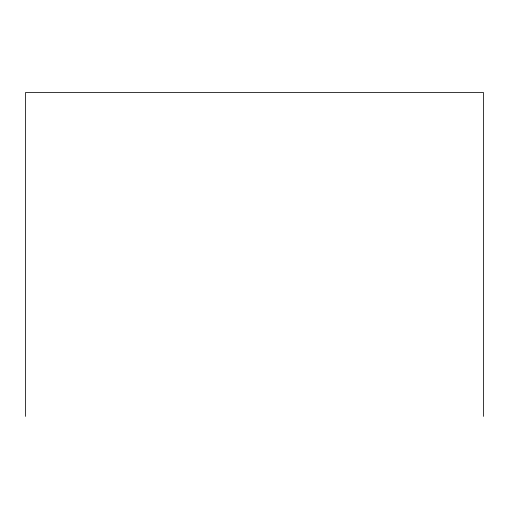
<?xml version="1.0" encoding="UTF-8"?>
<svg xmlns="http://www.w3.org/2000/svg" width="509" height="509" viewBox="0 0 509 509"><rect width="100%" height="100%" fill="white"/><g stroke="black" fill="none" stroke-linecap="round" stroke-linejoin="round"><path stroke-width="0.76" d="M483.55 416.4L483.55 92.6L25.45 92.6L25.45 416.4"/></g></svg>
